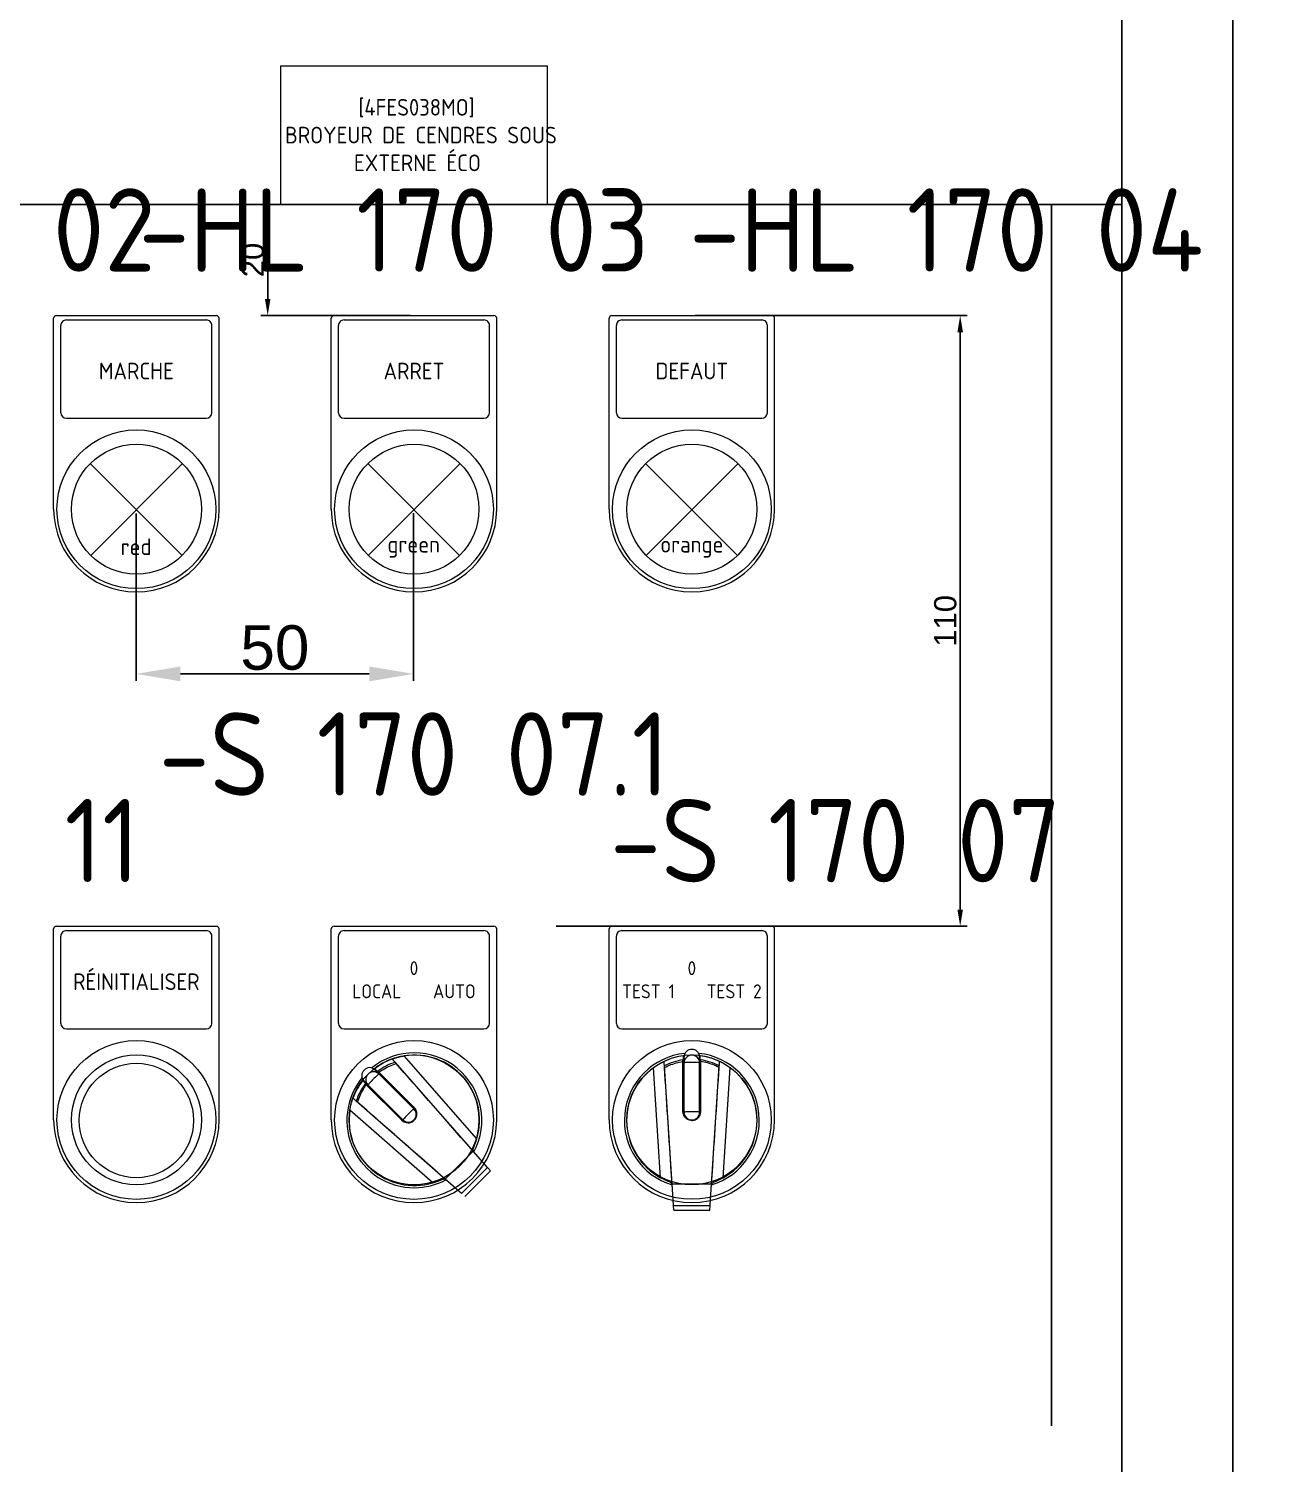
# Model space of a CAD drawing. Header units: millimetres. Extents: x 0 to 69574, y -5 to 41746.
# Drawn here: x 39736.3 to 39962.1, y 27952.7 to 28211.1 of the extents above; entities that cross this region are included whole.
import ezdxf
from ezdxf.enums import TextEntityAlignment as Align

# ---------------------------------------------------------------- set-up
doc = ezdxf.new("R2010")
doc.units = ezdxf.units.MM
doc.set_wipeout_variables(frame=1)
doc.layers.add('! NO PLOT !', color=7, linetype='Continuous', true_color=0xff75dd, plot=False)
doc.layers.add('000-PI-Oprema', color=30, linetype='Continuous', lineweight=5)
doc.layers.add('000-PI-ORMAR', color=2, linetype='Continuous')
doc.layers.add('000-PI_TEXT', color=7, linetype='Continuous')
doc.styles.add('PI0', font='isocpeur.ttf', dxfattribs={"width": 0.9})
doc.styles.get("Standard").update_dxf_attribs({"font": 'arial.ttf'})
doc.dimstyles.new('ISO-25', dxfattribs={"dimtxt": 4, "dimasz": 3, "dimexe": 1.25, "dimexo": 0.625, "dimtad": 1, "dimtxsty": 'Standard', "dimcen": 3, "dimadec": 0, "dimazin": 0, "dimtfac": 1, "dimtmove": 0, "dimatfit": 3, "dimfxl": 1, "dimarcsym": 0})
doc.dimstyles.new('ISO-25-lb', dxfattribs={"dimtxt": 8, "dimasz": 8, "dimexe": 1.25, "dimexo": 0.625, "dimtad": 1, "dimtxsty": 'Standard', "dimcen": 5, "dimadec": 0, "dimazin": 0, "dimtfac": 1, "dimtmove": 0, "dimatfit": 3, "dimfxl": 1, "dimarcsym": 0})

# ---------------------------------------------------------------- blocks, each defined once
blk = doc.blocks.new('*D807')
at = {"layer": '! NO PLOT !', "color": 0, "lineweight": -2, "ltscale": 0.25, "transparency": 16777216}
for p, q in [((39856.36, 28159.4), (39905.32, 28159.4)), ((39904.07, 28156.4), (39904.07, 28052.4)), ((39831.28, 28049.4), (39905.32, 28049.4))]:
    blk.add_line(p, q, dxfattribs=at)
at = {"layer": '! NO PLOT !', "color": 0, "ltscale": 0.25, "transparency": 16777216}
for points in [[(39903.57, 28156.4), (39904.57, 28156.4), (39904.07, 28159.4)], [(39903.57, 28052.4), (39904.57, 28052.4), (39904.07, 28049.4)]]:
    blk.add_solid(points, dxfattribs=at)
at = {"layer": 'Defpoints', "color": 0, "ltscale": 0.25, "transparency": 16777216}
for p in [(39855.73, 28159.4), (39830.66, 28049.4), (39904.07, 28049.4)]:
    blk.add_point(p, dxfattribs=at)
at = {"layer": '! NO PLOT !', "color": 0, "ltscale": 0.25, "transparency": 16777216, "insert": (39901.4, 28104.4), "char_height": 4, "attachment_point": 5, "rotation": 90}
blk.add_mtext('110', dxfattribs=at)
blk = doc.blocks.new('podloska')
at = {"layer": '000-PI-Oprema'}
for p, q in [((43278.7, 39063.45), (43278.7, 39097.85)), ((43279.2, 39098.35), (43308, 39098.35)), ((43280, 39080.85), (43280, 39096.55)), ((43281, 39097.55), (43306.2, 39097.55)), ((43307.2, 39080.85), (43307.2, 39096.55)), ((43308.5, 39063.45), (43308.5, 39097.85)), ((43281, 39079.85), (43306.2, 39079.85))]:
    blk.add_line(p, q, dxfattribs=at)
blk.add_circle((43293.6, 39063.45), 14.3, dxfattribs=at)
at = {"layer": '000-PI-Oprema', "ltscale": 0.25}
blk.add_circle((43293.6, 39063.45), 11.7, dxfattribs=at)
at = {"layer": '000-PI-Oprema'}
for centre, radius, start, end in [((43279.2, 39097.85), 0.5, 90, 179.9998), ((43281, 39096.55), 1, 90, 180.0001), ((43306.2, 39096.55), 1, 359.9999, 90), ((43308, 39097.85), 0.5, 0.0002, 90), ((43281, 39080.85), 1, 180, 270), ((43306.2, 39080.85), 1, 270, 0), ((43293.6, 39063.45), 14.9, 180, 0)]:
    blk.add_arc(centre, radius, start, end, dxfattribs=at)
blk = doc.blocks.new('*D804')
at = {"layer": '! NO PLOT !', "color": 0, "linetype": 'Continuous', "lineweight": -2, "ltscale": 0.25, "transparency": 16777216}
for p, q in [((39755.63, 28123.73), (39755.63, 28093.6)), ((39805.63, 28123.83), (39805.63, 28093.6)), ((39763.63, 28094.85), (39797.63, 28094.85))]:
    blk.add_line(p, q, dxfattribs=at)
at = {"layer": '! NO PLOT !', "color": 0, "ltscale": 0.25, "transparency": 16777216}
for points in [[(39763.63, 28096.18), (39763.63, 28093.51), (39755.63, 28094.85)], [(39797.63, 28096.18), (39797.63, 28093.51), (39805.63, 28094.85)]]:
    blk.add_solid(points, dxfattribs=at)
at = {"layer": 'Defpoints', "color": 0, "ltscale": 0.25, "transparency": 16777216}
for p in [(39755.63, 28124.35), (39805.63, 28124.45), (39805.63, 28094.85)]:
    blk.add_point(p, dxfattribs=at)
at = {"layer": '! NO PLOT !', "color": 0, "ltscale": 0.25, "transparency": 16777216, "insert": (39780.63, 28099.55), "char_height": 8, "attachment_point": 5}
blk.add_mtext('50', dxfattribs=at)
blk = doc.blocks.new('*D805')
at = {"layer": '! NO PLOT !', "color": 0, "lineweight": -2, "ltscale": 0.25, "transparency": 16777216}
for p, q in [((39805.06, 28179.4), (39778.09, 28179.4)), ((39779.34, 28162.4), (39779.34, 28176.4)), ((39805.06, 28159.4), (39778.09, 28159.4))]:
    blk.add_line(p, q, dxfattribs=at)
at = {"layer": '! NO PLOT !', "color": 0, "ltscale": 0.25, "transparency": 16777216}
for points in [[(39778.84, 28176.4), (39779.84, 28176.4), (39779.34, 28179.4)], [(39778.84, 28162.4), (39779.84, 28162.4), (39779.34, 28159.4)]]:
    blk.add_solid(points, dxfattribs=at)
at = {"layer": 'Defpoints', "color": 0, "ltscale": 0.25, "transparency": 16777216}
for p in [(39779.34, 28179.4), (39805.68, 28179.4), (39805.68, 28159.4)]:
    blk.add_point(p, dxfattribs=at)
at = {"layer": '! NO PLOT !', "color": 0, "ltscale": 0.25, "transparency": 16777216, "insert": (39776.67, 28169.4), "char_height": 4, "attachment_point": 5, "rotation": 90}
blk.add_mtext('20', dxfattribs=at)

msp = doc.modelspace()

# ---------------------------------------------------------------- wipeouts: each hides what was drawn before it
msp.add_wipeout([(39609.684, 28761.404), (40000.172, 28761.404), (39999.684, 26778.904), (39609.672, 26776.904)]).dxf.layer = '000-PI-ORMAR'

# ---------------------------------------------------------------- next in the draw order: linework, layer by layer
at = {"layer": '! NO PLOT !'}
for p, q in [((39953.184, 26849.154), (39953.184, 28689.154)), ((39933.184, 28684.154), (39933.184, 26854.154))]:
    msp.add_line(p, q, dxfattribs=at)
at = {"layer": '! NO PLOT !', "ltscale": 0.25}
for p, q in [((39933.184, 28179.404), (39678.184, 28179.404)), ((39920.511, 28179.404), (39920.511, 27959.404))]:
    msp.add_line(p, q, dxfattribs=at)
at = {"layer": '000-PI-Oprema'}
for p, q in [((39747.361, 28132.727), (39763.907, 28116.181)), ((39764.007, 28132.727), (39747.461, 28116.181)), ((39797.361, 28132.727), (39813.907, 28116.181)), ((39814.007, 28132.727), (39797.461, 28116.181)), ((39847.411, 28132.727), (39863.957, 28116.181)), ((39864.057, 28132.727), (39847.511, 28116.181)), ((39840.834, 28014.504), (39840.834, 28048.904)), ((39841.334, 28049.404), (39870.134, 28049.404)), ((39843.134, 28048.604), (39868.334, 28048.604)), ((39870.634, 28014.504), (39870.634, 28048.904)), ((39842.134, 28031.904), (39842.134, 28047.604)), ((39869.334, 28031.904), (39869.334, 28047.604)), ((39843.134, 28030.904), (39868.334, 28030.904)), ((39801.76, 28025.491), (39801.763, 28025.492)), ((39801.764, 28025.487), (39801.76, 28025.491)), ((39801.763, 28025.492), (39801.771, 28025.495)), ((39801.776, 28025.473), (39801.764, 28025.487)), ((39801.771, 28025.495), (39801.785, 28025.5)), ((39801.796, 28025.45), (39801.776, 28025.473)), ((39801.785, 28025.5), (39801.806, 28025.507)), ((39801.825, 28025.416), (39801.796, 28025.45)), ((39801.806, 28025.507), (39801.832, 28025.517)), ((39801.863, 28025.373), (39801.825, 28025.416)), ((39801.832, 28025.517), (39801.864, 28025.528)), ((39801.91, 28025.319), (39801.863, 28025.373)), ((39801.864, 28025.528), (39801.902, 28025.541)), ((39801.902, 28025.541), (39801.945, 28025.556)), ((39801.967, 28025.255), (39801.91, 28025.319)), ((39801.945, 28025.556), (39801.994, 28025.573)), ((39802.033, 28025.18), (39801.967, 28025.255)), ((39801.994, 28025.573), (39802.048, 28025.591)), ((39802.048, 28025.591), (39802.106, 28025.61)), ((39802.106, 28025.61), (39802.169, 28025.63)), ((39802.169, 28025.63), (39802.236, 28025.651)), ((39802.236, 28025.651), (39802.305, 28025.673)), ((39802.305, 28025.673), (39802.378, 28025.695)), ((39802.378, 28025.695), (39802.455, 28025.718)), ((39802.455, 28025.718), (39802.536, 28025.741)), ((39802.536, 28025.741), (39802.621, 28025.765)), ((39802.621, 28025.765), (39802.71, 28025.789)), ((39802.71, 28025.789), (39802.803, 28025.814)), ((39802.803, 28025.814), (39802.898, 28025.838)), ((39802.898, 28025.838), (39802.996, 28025.862)), ((39802.996, 28025.862), (39803.097, 28025.886)), ((39803.097, 28025.886), (39803.199, 28025.909)), ((39803.199, 28025.909), (39803.303, 28025.932)), ((39803.303, 28025.932), (39803.408, 28025.953)), ((39803.408, 28025.953), (39803.513, 28025.974)), ((39803.513, 28025.974), (39803.619, 28025.994)), ((39803.619, 28025.994), (39803.724, 28026.013)), ((39803.724, 28026.013), (39803.829, 28026.031)), ((39803.829, 28026.031), (39803.932, 28026.048)), ((39817.024, 28011.129), (39803.932, 28026.048)), ((39854.134, 28016.024), (39854.134, 28025.316)), ((39854.234, 28015.467), (39854.234, 28026.058)), ((39854.334, 28015.249), (39854.334, 28025.867)), ((39857.134, 28015.249), (39857.134, 28025.867)), ((39857.234, 28015.467), (39857.234, 28026.058)), ((39857.334, 28016.024), (39857.334, 28025.316)), ((39798.574, 28023.736), (39798.57, 28023.74)), ((39798.586, 28023.724), (39798.574, 28023.736)), ((39798.607, 28023.704), (39798.586, 28023.724)), ((39798.636, 28023.674), (39798.607, 28023.704)), ((39805.682, 28016.487), (39798.634, 28023.535)), ((39798.674, 28023.636), (39798.636, 28023.674)), ((39798.919, 28023.391), (39798.674, 28023.636)), ((39799.004, 28023.306), (39798.919, 28023.391)), ((39799.098, 28023.212), (39799.004, 28023.306)), ((39806.059, 28016.252), (39799.098, 28023.212)), ((39799.218, 28023.234), (39799.165, 28023.287)), ((39799.245, 28023.206), (39799.218, 28023.234)), ((39799.274, 28023.178), (39799.245, 28023.206)), ((39799.362, 28023.09), (39799.274, 28023.178)), ((39799.362, 28023.09), (39799.621, 28023.274)), ((39805.736, 28016.716), (39799.362, 28023.09)), ((39799.621, 28023.274), (39799.886, 28023.451)), ((39799.886, 28023.451), (39800.157, 28023.619)), ((39800.157, 28023.619), (39800.432, 28023.78)), ((39800.432, 28023.78), (39800.713, 28023.932)), ((39800.713, 28023.932), (39800.998, 28024.076)), ((39800.998, 28024.076), (39801.287, 28024.211)), ((39801.287, 28024.211), (39801.581, 28024.337)), ((39801.581, 28024.337), (39801.879, 28024.455)), ((39801.879, 28024.455), (39802.18, 28024.563)), ((39802.108, 28025.094), (39802.033, 28025.18)), ((39802.193, 28024.997), (39802.108, 28025.094)), ((39802.18, 28024.563), (39802.485, 28024.663)), ((39802.287, 28024.89), (39802.193, 28024.997)), ((39802.301, 28024.872), (39802.273, 28024.904)), ((39816.026, 28009.234), (39802.287, 28024.89)), ((39802.33, 28024.839), (39802.301, 28024.872)), ((39802.36, 28024.806), (39802.33, 28024.839)), ((39802.39, 28024.771), (39802.36, 28024.806)), ((39802.421, 28024.736), (39802.39, 28024.771)), ((39802.453, 28024.7), (39802.421, 28024.736)), ((39802.485, 28024.663), (39802.453, 28024.7)), ((39803.215, 28023.831), (39802.485, 28024.663)), ((39803.945, 28022.999), (39803.215, 28023.831)), ((39804.675, 28022.167), (39803.945, 28022.999)), ((39848.81, 28023.897), (39848.895, 28023.959)), ((39850.102, 28004.091), (39848.81, 28023.897)), ((39848.895, 28023.959), (39848.982, 28024.02)), ((39848.982, 28024.02), (39849.069, 28024.081)), ((39849.069, 28024.081), (39849.158, 28024.142)), ((39849.158, 28024.142), (39849.248, 28024.201)), ((39849.248, 28024.201), (39849.337, 28024.26)), ((39849.337, 28024.26), (39849.427, 28024.318)), ((39849.427, 28024.318), (39849.516, 28024.374)), ((39849.516, 28024.374), (39849.603, 28024.428)), ((39849.603, 28024.428), (39849.69, 28024.48)), ((39849.69, 28024.48), (39849.774, 28024.53)), ((39849.774, 28024.53), (39849.857, 28024.578)), ((39849.857, 28024.578), (39849.937, 28024.624)), ((39849.937, 28024.624), (39850.014, 28024.668)), ((39850.014, 28024.668), (39850.088, 28024.709)), ((39850.088, 28024.709), (39850.159, 28024.747)), ((39850.159, 28024.747), (39850.226, 28024.783)), ((39850.226, 28024.783), (39850.29, 28024.817)), ((39850.29, 28024.817), (39850.352, 28024.849)), ((39850.352, 28024.849), (39850.411, 28024.879)), ((39850.411, 28024.879), (39850.466, 28024.907)), ((39850.466, 28024.907), (39850.517, 28024.932)), ((39850.517, 28024.932), (39850.563, 28024.955)), ((39850.563, 28024.955), (39850.604, 28024.975)), ((39850.604, 28024.975), (39850.64, 28024.992)), ((39850.64, 28024.992), (39850.671, 28025.007)), ((39850.671, 28025.007), (39850.696, 28025.019)), ((39850.696, 28025.019), (39850.716, 28025.028)), ((39850.716, 28025.028), (39850.729, 28025.035)), ((39850.729, 28025.035), (39850.737, 28025.038)), ((39850.737, 28025.038), (39850.74, 28025.04)), ((39850.74, 28025.034), (39850.74, 28025.04)), ((39850.742, 28025.016), (39850.74, 28025.034)), ((39850.744, 28024.985), (39850.742, 28025.016)), ((39850.746, 28024.941), (39850.744, 28024.985)), ((39850.75, 28024.883), (39850.746, 28024.941)), ((39850.755, 28024.812), (39850.75, 28024.883)), ((39850.76, 28024.726), (39850.755, 28024.812)), ((39850.767, 28024.627), (39850.76, 28024.726)), ((39850.774, 28024.513), (39850.767, 28024.627)), ((39850.783, 28024.385), (39850.774, 28024.513)), ((39850.792, 28024.242), (39850.783, 28024.385)), ((39850.795, 28024.219), (39850.792, 28024.262)), ((39852.066, 28004.707), (39850.792, 28024.242)), ((39850.798, 28024.176), (39850.795, 28024.219)), ((39850.801, 28024.131), (39850.798, 28024.176)), ((39850.804, 28024.085), (39850.801, 28024.131)), ((39850.807, 28024.039), (39850.804, 28024.085)), ((39850.81, 28023.99), (39850.807, 28024.039)), ((39850.813, 28023.941), (39850.81, 28023.99)), ((39850.813, 28023.941), (39851.099, 28024.086)), ((39850.885, 28022.837), (39850.813, 28023.941)), ((39850.957, 28021.732), (39850.885, 28022.837)), ((39851.099, 28024.086), (39851.388, 28024.223)), ((39851.388, 28024.223), (39851.682, 28024.35)), ((39851.682, 28024.35), (39851.979, 28024.469)), ((39851.979, 28024.469), (39852.28, 28024.578)), ((39852.28, 28024.578), (39852.583, 28024.678)), ((39852.583, 28024.678), (39852.889, 28024.768)), ((39852.889, 28024.768), (39853.197, 28024.85)), ((39853.197, 28024.85), (39853.508, 28024.922)), ((39853.508, 28024.922), (39853.82, 28024.984)), ((39853.82, 28024.984), (39854.134, 28025.038)), ((39857.648, 28024.984), (39857.334, 28025.038)), ((39857.96, 28024.922), (39857.648, 28024.984)), ((39858.27, 28024.85), (39857.96, 28024.922)), ((39858.579, 28024.768), (39858.27, 28024.85)), ((39858.885, 28024.678), (39858.579, 28024.768)), ((39859.188, 28024.578), (39858.885, 28024.678)), ((39859.488, 28024.469), (39859.188, 28024.578)), ((39859.401, 28004.707), (39860.675, 28024.242)), ((39859.785, 28024.35), (39859.488, 28024.469)), ((39860.079, 28024.223), (39859.785, 28024.35)), ((39860.369, 28024.086), (39860.079, 28024.223)), ((39860.654, 28023.941), (39860.369, 28024.086)), ((39860.51, 28021.732), (39860.582, 28022.837)), ((39860.582, 28022.837), (39860.654, 28023.941)), ((39860.654, 28023.941), (39860.658, 28023.99)), ((39860.658, 28023.99), (39860.661, 28024.039)), ((39860.661, 28024.039), (39860.664, 28024.085)), ((39860.664, 28024.085), (39860.667, 28024.131)), ((39860.667, 28024.131), (39860.67, 28024.176)), ((39860.67, 28024.176), (39860.673, 28024.219)), ((39860.673, 28024.219), (39860.675, 28024.262)), ((39860.675, 28024.242), (39860.685, 28024.385)), ((39860.685, 28024.385), (39860.693, 28024.513)), ((39860.693, 28024.513), (39860.7, 28024.627)), ((39860.7, 28024.627), (39860.707, 28024.726)), ((39860.707, 28024.726), (39860.712, 28024.812)), ((39860.712, 28024.812), (39860.717, 28024.883)), ((39860.717, 28024.883), (39860.721, 28024.941)), ((39860.721, 28024.941), (39860.724, 28024.985)), ((39860.724, 28024.985), (39860.726, 28025.016)), ((39860.726, 28025.016), (39860.727, 28025.034)), ((39860.73, 28025.038), (39860.727, 28025.04)), ((39860.727, 28025.034), (39860.727, 28025.04)), ((39860.738, 28025.035), (39860.73, 28025.038)), ((39860.752, 28025.028), (39860.738, 28025.035)), ((39860.771, 28025.019), (39860.752, 28025.028)), ((39860.796, 28025.007), (39860.771, 28025.019)), ((39860.827, 28024.992), (39860.796, 28025.007)), ((39860.863, 28024.975), (39860.827, 28024.992)), ((39860.904, 28024.955), (39860.863, 28024.975)), ((39860.951, 28024.932), (39860.904, 28024.955)), ((39861.001, 28024.907), (39860.951, 28024.932)), ((39861.057, 28024.879), (39861.001, 28024.907)), ((39861.115, 28024.849), (39861.057, 28024.879)), ((39861.177, 28024.817), (39861.115, 28024.849)), ((39861.242, 28024.783), (39861.177, 28024.817)), ((39861.309, 28024.747), (39861.242, 28024.783)), ((39861.379, 28024.709), (39861.309, 28024.747)), ((39861.365, 28004.091), (39862.657, 28023.897)), ((39861.453, 28024.668), (39861.379, 28024.709)), ((39861.53, 28024.624), (39861.453, 28024.668)), ((39861.61, 28024.578), (39861.53, 28024.624)), ((39861.693, 28024.53), (39861.61, 28024.578)), ((39861.778, 28024.48), (39861.693, 28024.53)), ((39861.864, 28024.428), (39861.778, 28024.48)), ((39861.952, 28024.374), (39861.864, 28024.428)), ((39862.041, 28024.318), (39861.952, 28024.374)), ((39862.13, 28024.26), (39862.041, 28024.318)), ((39862.22, 28024.201), (39862.13, 28024.26)), ((39862.309, 28024.142), (39862.22, 28024.201)), ((39862.398, 28024.081), (39862.309, 28024.142)), ((39862.486, 28024.02), (39862.398, 28024.081)), ((39862.572, 28023.959), (39862.486, 28024.02)), ((39862.657, 28023.897), (39862.572, 28023.959)), ((39796.453, 28021.615), (39796.449, 28021.619)), ((39796.465, 28021.603), (39796.453, 28021.615)), ((39796.485, 28021.582), (39796.465, 28021.603)), ((39796.515, 28021.553), (39796.485, 28021.582)), ((39796.553, 28021.515), (39796.515, 28021.553)), ((39796.6, 28021.468), (39796.553, 28021.515)), ((39796.569, 28020.032), (39796.738, 28020.303)), ((39796.656, 28021.411), (39796.6, 28021.468)), ((39804.162, 28014.047), (39796.654, 28021.555)), ((39796.722, 28021.345), (39796.656, 28021.411)), ((39796.798, 28021.27), (39796.722, 28021.345)), ((39796.738, 28020.303), (39796.915, 28020.568)), ((39796.883, 28021.185), (39796.798, 28021.27)), ((39796.977, 28021.091), (39796.883, 28021.185)), ((39796.983, 28020.944), (39796.902, 28021.024)), ((39796.915, 28020.568), (39797.099, 28020.827)), ((39803.937, 28014.13), (39796.977, 28021.091)), ((39797.011, 28020.915), (39796.983, 28020.944)), ((39797.099, 28020.827), (39797.011, 28020.915)), ((39803.473, 28014.453), (39797.099, 28020.827)), ((39805.405, 28021.336), (39804.675, 28022.167)), ((39806.134, 28020.504), (39805.405, 28021.336)), ((39806.864, 28019.673), (39806.134, 28020.504)), ((39851.029, 28020.628), (39850.957, 28021.732)), ((39851.101, 28019.524), (39851.029, 28020.628)), ((39860.366, 28019.524), (39860.438, 28020.628)), ((39860.438, 28020.628), (39860.51, 28021.732)), ((39794.375, 28017.386), (39794.4, 28017.478)), ((39794.4, 28017.478), (39794.424, 28017.567)), ((39794.424, 28017.567), (39794.448, 28017.653)), ((39794.448, 28017.653), (39794.471, 28017.734)), ((39794.471, 28017.734), (39794.494, 28017.811)), ((39794.494, 28017.811), (39794.516, 28017.883)), ((39794.516, 28017.883), (39794.537, 28017.953)), ((39794.537, 28017.953), (39794.559, 28018.02)), ((39794.559, 28018.02), (39794.579, 28018.082)), ((39794.579, 28018.082), (39794.598, 28018.141)), ((39794.598, 28018.141), (39794.616, 28018.195)), ((39794.616, 28018.195), (39794.633, 28018.244)), ((39794.633, 28018.244), (39794.648, 28018.287)), ((39794.648, 28018.287), (39794.661, 28018.325)), ((39794.661, 28018.325), (39794.672, 28018.357)), ((39794.672, 28018.357), (39794.681, 28018.383)), ((39794.681, 28018.383), (39794.689, 28018.403)), ((39794.689, 28018.403), (39794.694, 28018.418)), ((39794.694, 28018.418), (39794.697, 28018.426)), ((39794.697, 28018.426), (39794.698, 28018.429)), ((39794.702, 28018.425), (39794.698, 28018.429)), ((39794.716, 28018.413), (39794.702, 28018.425)), ((39794.739, 28018.393), (39794.716, 28018.413)), ((39794.772, 28018.364), (39794.739, 28018.393)), ((39794.816, 28018.326), (39794.772, 28018.364)), ((39794.869, 28018.278), (39794.816, 28018.326)), ((39794.934, 28018.222), (39794.869, 28018.278)), ((39795.009, 28018.156), (39794.934, 28018.222)), ((39795.095, 28018.081), (39795.009, 28018.156)), ((39795.191, 28017.996), (39795.095, 28018.081)), ((39795.299, 28017.902), (39795.191, 28017.996)), ((39795.317, 28017.888), (39795.285, 28017.916)), ((39810.955, 28004.163), (39795.299, 28017.902)), ((39795.349, 28017.859), (39795.317, 28017.888)), ((39795.383, 28017.829), (39795.349, 28017.859)), ((39795.418, 28017.799), (39795.383, 28017.829)), ((39795.453, 28017.768), (39795.418, 28017.799)), ((39795.489, 28017.736), (39795.453, 28017.768)), ((39795.526, 28017.704), (39795.489, 28017.736)), ((39795.526, 28017.704), (39795.626, 28018.009)), ((39796.358, 28016.974), (39795.526, 28017.704)), ((39795.626, 28018.009), (39795.734, 28018.31)), ((39795.734, 28018.31), (39795.852, 28018.607)), ((39795.852, 28018.607), (39795.978, 28018.901)), ((39795.978, 28018.901), (39796.113, 28019.191)), ((39796.113, 28019.191), (39796.257, 28019.476)), ((39796.257, 28019.476), (39796.409, 28019.756)), ((39796.409, 28019.756), (39796.569, 28020.032)), ((39807.593, 28018.842), (39806.864, 28019.673)), ((39808.323, 28018.01), (39807.593, 28018.842)), ((39809.781, 28016.348), (39808.323, 28018.01)), ((39851.173, 28018.42), (39851.101, 28019.524)), ((39851.245, 28017.317), (39851.173, 28018.42)), ((39860.222, 28017.317), (39860.294, 28018.42)), ((39860.294, 28018.42), (39860.366, 28019.524)), ((39794.141, 28016.257), (39794.158, 28016.36)), ((39809.059, 28003.165), (39794.141, 28016.257)), ((39794.158, 28016.36), (39794.176, 28016.464)), ((39794.176, 28016.464), (39794.194, 28016.57)), ((39794.194, 28016.57), (39794.214, 28016.675)), ((39794.214, 28016.675), (39794.235, 28016.781)), ((39794.235, 28016.781), (39794.257, 28016.886)), ((39794.257, 28016.886), (39794.28, 28016.99)), ((39794.28, 28016.99), (39794.303, 28017.092)), ((39794.303, 28017.092), (39794.327, 28017.192)), ((39794.327, 28017.192), (39794.351, 28017.291)), ((39794.351, 28017.291), (39794.375, 28017.386)), ((39797.19, 28016.244), (39796.358, 28016.974)), ((39798.022, 28015.514), (39797.19, 28016.244)), ((39798.853, 28014.784), (39798.022, 28015.514)), ((39806.142, 28016.027), (39805.682, 28016.487)), ((39805.785, 28016.664), (39805.736, 28016.716)), ((39805.832, 28016.61), (39805.785, 28016.664)), ((39805.877, 28016.554), (39805.832, 28016.61)), ((39805.919, 28016.496), (39805.877, 28016.554)), ((39805.959, 28016.436), (39805.919, 28016.496)), ((39805.996, 28016.374), (39805.959, 28016.436)), ((39806.03, 28016.311), (39805.996, 28016.374)), ((39806.061, 28016.246), (39806.03, 28016.311)), ((39806.03, 28014.858), (39806.061, 28014.923)), ((39806.089, 28016.18), (39806.061, 28016.246)), ((39806.061, 28014.923), (39806.089, 28014.989)), ((39806.114, 28016.113), (39806.089, 28016.18)), ((39806.089, 28014.989), (39806.114, 28015.056)), ((39806.137, 28016.045), (39806.114, 28016.113)), ((39806.114, 28015.056), (39806.137, 28015.125)), ((39806.156, 28015.976), (39806.137, 28016.045)), ((39806.137, 28015.125), (39806.156, 28015.194)), ((39806.172, 28015.906), (39806.156, 28015.976)), ((39806.156, 28015.194), (39806.172, 28015.264)), ((39806.184, 28015.835), (39806.172, 28015.906)), ((39806.172, 28015.264), (39806.185, 28015.334)), ((39806.194, 28015.764), (39806.184, 28015.835)), ((39806.185, 28015.334), (39806.194, 28015.406)), ((39806.201, 28015.692), (39806.194, 28015.764)), ((39806.194, 28015.406), (39806.201, 28015.477)), ((39806.204, 28015.621), (39806.201, 28015.692)), ((39806.201, 28015.477), (39806.204, 28015.549)), ((39806.204, 28015.549), (39806.204, 28015.621)), ((39810.51, 28015.518), (39809.781, 28016.348)), ((39811.239, 28014.687), (39810.51, 28015.518)), ((39851.317, 28016.213), (39851.245, 28017.317)), ((39851.389, 28015.109), (39851.317, 28016.213)), ((39851.461, 28014.006), (39851.389, 28015.109)), ((39854.135, 28015.952), (39854.134, 28016.024)), ((39854.14, 28015.88), (39854.135, 28015.952)), ((39854.148, 28015.809), (39854.14, 28015.88)), ((39854.159, 28015.738), (39854.148, 28015.809)), ((39854.174, 28015.668), (39854.159, 28015.738)), ((39854.191, 28015.598), (39854.174, 28015.668)), ((39854.212, 28015.529), (39854.191, 28015.598)), ((39854.236, 28015.461), (39854.212, 28015.529)), ((39854.262, 28015.395), (39854.236, 28015.461)), ((39854.292, 28015.329), (39854.262, 28015.395)), ((39854.325, 28015.266), (39854.292, 28015.329)), ((39854.36, 28015.203), (39854.325, 28015.266)), ((39854.398, 28015.142), (39854.36, 28015.203)), ((39854.439, 28015.083), (39854.398, 28015.142)), ((39854.483, 28015.026), (39854.439, 28015.083)), ((39854.529, 28014.971), (39854.483, 28015.026)), ((39854.577, 28014.918), (39854.529, 28014.971)), ((39854.628, 28014.867), (39854.577, 28014.918)), ((39856.839, 28014.867), (39856.89, 28014.918)), ((39856.89, 28014.918), (39856.939, 28014.971)), ((39856.939, 28014.971), (39856.985, 28015.026)), ((39856.985, 28015.026), (39857.028, 28015.083)), ((39857.028, 28015.083), (39857.069, 28015.142)), ((39857.069, 28015.142), (39857.107, 28015.203)), ((39857.107, 28015.203), (39857.143, 28015.266)), ((39857.143, 28015.266), (39857.175, 28015.329)), ((39857.175, 28015.329), (39857.205, 28015.395)), ((39857.205, 28015.395), (39857.232, 28015.461)), ((39857.232, 28015.461), (39857.255, 28015.529)), ((39857.255, 28015.529), (39857.276, 28015.598)), ((39857.276, 28015.598), (39857.294, 28015.668)), ((39857.294, 28015.668), (39857.308, 28015.738)), ((39857.308, 28015.738), (39857.319, 28015.809)), ((39857.319, 28015.809), (39857.327, 28015.88)), ((39857.327, 28015.88), (39857.332, 28015.952)), ((39857.332, 28015.952), (39857.334, 28016.024)), ((39860.006, 28014.006), (39860.078, 28015.109)), ((39860.078, 28015.109), (39860.15, 28016.213)), ((39860.15, 28016.213), (39860.222, 28017.317)), ((39799.685, 28014.054), (39798.853, 28014.784)), ((39800.516, 28013.325), (39799.685, 28014.054)), ((39801.347, 28012.595), (39800.516, 28013.325)), ((39802.178, 28011.866), (39801.347, 28012.595)), ((39803.525, 28014.404), (39803.473, 28014.453)), ((39803.579, 28014.356), (39803.525, 28014.404)), ((39803.635, 28014.312), (39803.579, 28014.356)), ((39803.693, 28014.269), (39803.635, 28014.312)), ((39803.753, 28014.23), (39803.693, 28014.269)), ((39803.815, 28014.193), (39803.753, 28014.23)), ((39803.878, 28014.159), (39803.815, 28014.193)), ((39803.942, 28014.128), (39803.878, 28014.159)), ((39804.009, 28014.1), (39803.942, 28014.128)), ((39804.076, 28014.074), (39804.009, 28014.1)), ((39804.144, 28014.052), (39804.076, 28014.074)), ((39804.213, 28014.033), (39804.144, 28014.052)), ((39804.283, 28014.017), (39804.213, 28014.033)), ((39804.354, 28014.004), (39804.283, 28014.017)), ((39804.425, 28013.995), (39804.354, 28014.004)), ((39804.497, 28013.988), (39804.425, 28013.995)), ((39804.568, 28013.985), (39804.497, 28013.988)), ((39804.64, 28013.985), (39804.568, 28013.985)), ((39804.64, 28013.985), (39804.712, 28013.988)), ((39804.712, 28013.988), (39804.783, 28013.995)), ((39804.783, 28013.995), (39804.854, 28014.004)), ((39804.854, 28014.004), (39804.925, 28014.017)), ((39804.925, 28014.017), (39804.995, 28014.033)), ((39804.995, 28014.033), (39805.064, 28014.052)), ((39805.064, 28014.052), (39805.133, 28014.074)), ((39805.133, 28014.074), (39805.2, 28014.1)), ((39805.2, 28014.1), (39805.266, 28014.128)), ((39805.266, 28014.128), (39805.331, 28014.159)), ((39805.331, 28014.159), (39805.394, 28014.193)), ((39805.394, 28014.193), (39805.455, 28014.23)), ((39805.455, 28014.23), (39805.515, 28014.269)), ((39805.515, 28014.269), (39805.573, 28014.312)), ((39805.573, 28014.312), (39805.63, 28014.356)), ((39805.63, 28014.356), (39805.684, 28014.404)), ((39805.684, 28014.404), (39805.736, 28014.453)), ((39805.736, 28014.453), (39805.785, 28014.505)), ((39805.785, 28014.505), (39805.832, 28014.559)), ((39805.832, 28014.559), (39805.877, 28014.615)), ((39805.877, 28014.615), (39805.919, 28014.673)), ((39805.919, 28014.673), (39805.959, 28014.733)), ((39805.959, 28014.733), (39805.996, 28014.795)), ((39805.996, 28014.795), (39806.03, 28014.858)), ((39811.968, 28013.856), (39811.239, 28014.687)), ((39812.697, 28013.026), (39811.968, 28013.856)), ((39814.154, 28011.365), (39812.697, 28013.026)), ((39851.533, 28012.903), (39851.461, 28014.006)), ((39851.605, 28011.8), (39851.533, 28012.903)), ((39854.681, 28014.819), (39854.628, 28014.867)), ((39854.736, 28014.773), (39854.681, 28014.819)), ((39854.793, 28014.729), (39854.736, 28014.773)), ((39854.852, 28014.688), (39854.793, 28014.729)), ((39854.913, 28014.65), (39854.852, 28014.688)), ((39854.975, 28014.615), (39854.913, 28014.65)), ((39855.039, 28014.582), (39854.975, 28014.615)), ((39855.105, 28014.552), (39855.039, 28014.582)), ((39855.171, 28014.526), (39855.105, 28014.552)), ((39855.239, 28014.502), (39855.171, 28014.526)), ((39855.308, 28014.481), (39855.239, 28014.502)), ((39855.378, 28014.464), (39855.308, 28014.481)), ((39855.448, 28014.449), (39855.378, 28014.464)), ((39855.519, 28014.438), (39855.448, 28014.449)), ((39855.59, 28014.43), (39855.519, 28014.438)), ((39855.662, 28014.425), (39855.59, 28014.43)), ((39855.734, 28014.424), (39855.662, 28014.425)), ((39855.734, 28014.424), (39855.805, 28014.425)), ((39855.805, 28014.425), (39855.877, 28014.43)), ((39855.877, 28014.43), (39855.948, 28014.438)), ((39855.948, 28014.438), (39856.019, 28014.449)), ((39856.019, 28014.449), (39856.09, 28014.464)), ((39856.09, 28014.464), (39856.159, 28014.481)), ((39856.159, 28014.481), (39856.228, 28014.502)), ((39856.228, 28014.502), (39856.296, 28014.526)), ((39856.296, 28014.526), (39856.363, 28014.552)), ((39856.363, 28014.552), (39856.428, 28014.582)), ((39856.428, 28014.582), (39856.492, 28014.615)), ((39856.492, 28014.615), (39856.554, 28014.65)), ((39856.554, 28014.65), (39856.615, 28014.688)), ((39856.615, 28014.688), (39856.674, 28014.729)), ((39856.674, 28014.729), (39856.731, 28014.773)), ((39856.731, 28014.773), (39856.786, 28014.819)), ((39856.786, 28014.819), (39856.839, 28014.867)), ((39859.863, 28011.8), (39859.934, 28012.903)), ((39859.934, 28012.903), (39860.006, 28014.006)), ((39803.84, 28010.408), (39802.178, 28011.866)), ((39804.671, 28009.678), (39803.84, 28010.408)), ((39814.883, 28010.535), (39814.154, 28011.365)), ((39816.339, 28008.875), (39814.883, 28010.535)), ((39815.199, 28010.175), (39815.2, 28010.176)), ((39816.507, 28009.713), (39816.581, 28009.883)), ((39816.581, 28009.883), (39816.657, 28010.07)), ((39816.657, 28010.07), (39816.735, 28010.27)), ((39816.735, 28010.27), (39816.813, 28010.48)), ((39816.813, 28010.48), (39816.888, 28010.696)), ((39816.888, 28010.696), (39816.959, 28010.914)), ((39816.959, 28010.914), (39817.024, 28011.129)), ((39851.677, 28010.697), (39851.605, 28011.8)), ((39851.749, 28009.594), (39851.677, 28010.697)), ((39859.719, 28009.594), (39859.791, 28010.697)), ((39859.791, 28010.697), (39859.863, 28011.8)), ((39805.502, 28008.949), (39804.671, 28009.678)), ((39806.333, 28008.221), (39805.502, 28008.949)), ((39807.163, 28007.492), (39806.333, 28008.221)), ((39809.654, 28005.306), (39807.163, 28007.492)), ((39811.314, 28003.849), (39816.339, 28008.875)), ((39811.318, 28003.844), (39816.345, 28008.871)), ((39816.025, 28009.233), (39816.026, 28009.234)), ((39816.345, 28008.871), (39816.026, 28009.234)), ((39818.918, 28005.939), (39816.345, 28008.871)), ((39816.359, 28009.166), (39816.362, 28009.229)), ((39816.361, 28009.103), (39816.359, 28009.166)), ((39816.369, 28009.042), (39816.361, 28009.103)), ((39816.362, 28009.229), (39816.37, 28009.294)), ((39816.382, 28008.981), (39816.369, 28009.042)), ((39816.37, 28009.294), (39816.383, 28009.359)), ((39816.4, 28008.922), (39816.382, 28008.981)), ((39816.383, 28009.359), (39816.4, 28009.426)), ((39816.4, 28009.426), (39816.421, 28009.495)), ((39816.423, 28008.863), (39816.4, 28008.922)), ((39816.421, 28009.495), (39816.447, 28009.565)), ((39816.452, 28008.803), (39816.423, 28008.863)), ((39816.447, 28009.565), (39816.475, 28009.638)), ((39816.486, 28008.744), (39816.452, 28008.803)), ((39816.475, 28009.638), (39816.507, 28009.713)), ((39816.524, 28008.684), (39816.486, 28008.744)), ((39816.568, 28008.624), (39816.524, 28008.684)), ((39816.616, 28008.564), (39816.568, 28008.624)), ((39816.668, 28008.503), (39816.616, 28008.564)), ((39851.821, 28008.492), (39851.749, 28009.594)), ((39851.892, 28007.389), (39851.821, 28008.492)), ((39851.964, 28006.287), (39851.892, 28007.389)), ((39859.503, 28006.287), (39859.575, 28007.389)), ((39859.575, 28007.389), (39859.647, 28008.492)), ((39859.647, 28008.492), (39859.719, 28009.594)), ((39811.314, 28003.849), (39809.654, 28005.306)), ((39810.013, 28004.989), (39810.014, 28004.99)), ((39814.25, 28001.271), (39818.918, 28005.939)), ((39814.873, 28000.724), (39819.465, 28005.316)), ((39819.465, 28005.316), (39818.918, 28005.939)), ((39852.036, 28005.185), (39851.964, 28006.287)), ((39852.108, 28004.083), (39852.036, 28005.185)), ((39852.148, 28003.457), (39852.066, 28004.707)), ((39852.066, 28004.707), (39852.067, 28004.707)), ((39859.32, 28003.457), (39859.401, 28004.707)), ((39859.359, 28004.083), (39859.431, 28005.185)), ((39859.4, 28004.707), (39859.401, 28004.707)), ((39859.431, 28005.185), (39859.503, 28006.287)), ((39809.059, 28003.165), (39809.196, 28003.206)), ((39809.196, 28003.206), (39809.334, 28003.249)), ((39809.334, 28003.249), (39809.473, 28003.295)), ((39809.473, 28003.295), (39809.611, 28003.342)), ((39809.611, 28003.342), (39809.747, 28003.39)), ((39809.747, 28003.39), (39809.881, 28003.439)), ((39809.881, 28003.439), (39810.011, 28003.489)), ((39810.011, 28003.489), (39810.136, 28003.539)), ((39810.136, 28003.539), (39810.256, 28003.588)), ((39810.256, 28003.588), (39810.37, 28003.636)), ((39810.37, 28003.636), (39810.476, 28003.682)), ((39810.476, 28003.682), (39810.55, 28003.713)), ((39810.55, 28003.713), (39810.623, 28003.742)), ((39810.623, 28003.742), (39810.694, 28003.767)), ((39810.694, 28003.767), (39810.763, 28003.789)), ((39810.763, 28003.789), (39810.831, 28003.806)), ((39810.831, 28003.806), (39810.896, 28003.819)), ((39810.896, 28003.819), (39810.96, 28003.827)), ((39810.955, 28004.163), (39810.956, 28004.164)), ((39811.318, 28003.844), (39810.955, 28004.163)), ((39810.96, 28003.827), (39811.023, 28003.83)), ((39811.085, 28003.827), (39811.023, 28003.83)), ((39811.147, 28003.82), (39811.085, 28003.827)), ((39811.208, 28003.807), (39811.147, 28003.82)), ((39811.268, 28003.789), (39811.208, 28003.807)), ((39811.327, 28003.765), (39811.268, 28003.789)), ((39814.25, 28001.271), (39811.318, 28003.844)), ((39811.386, 28003.737), (39811.327, 28003.765)), ((39811.445, 28003.703), (39811.386, 28003.737)), ((39811.504, 28003.664), (39811.445, 28003.703)), ((39811.564, 28003.621), (39811.504, 28003.664)), ((39811.625, 28003.573), (39811.564, 28003.621)), ((39811.686, 28003.521), (39811.625, 28003.573)), ((39850.227, 28004.024), (39850.102, 28004.091)), ((39850.356, 28003.957), (39850.227, 28004.024)), ((39850.486, 28003.891), (39850.356, 28003.957)), ((39850.617, 28003.826), (39850.486, 28003.891)), ((39850.747, 28003.764), (39850.617, 28003.826)), ((39850.877, 28003.704), (39850.747, 28003.764)), ((39851.004, 28003.648), (39850.877, 28003.704)), ((39851.128, 28003.594), (39851.004, 28003.648)), ((39851.247, 28003.544), (39851.128, 28003.594)), ((39851.361, 28003.498), (39851.247, 28003.544)), ((39851.469, 28003.455), (39851.361, 28003.498)), ((39851.544, 28003.425), (39851.469, 28003.455)), ((39851.616, 28003.394), (39851.544, 28003.425)), ((39851.684, 28003.362), (39851.616, 28003.394)), ((39851.748, 28003.328), (39851.684, 28003.362)), ((39851.808, 28003.292), (39851.748, 28003.328)), ((39851.863, 28003.255), (39851.808, 28003.292)), ((39851.914, 28003.215), (39851.863, 28003.255)), ((39851.961, 28003.173), (39851.914, 28003.215)), ((39852.003, 28003.127), (39851.961, 28003.173)), ((39852.041, 28003.078), (39852.003, 28003.127)), ((39852.075, 28003.026), (39852.041, 28003.078)), ((39852.105, 28002.971), (39852.075, 28003.026)), ((39852.13, 28002.912), (39852.105, 28002.971)), ((39852.18, 28002.981), (39852.108, 28004.083)), ((39852.151, 28002.85), (39852.13, 28002.912)), ((39852.179, 28002.974), (39852.148, 28003.457)), ((39852.148, 28003.457), (39852.149, 28003.457)), ((39852.169, 28002.785), (39852.151, 28002.85)), ((39852.184, 28002.716), (39852.169, 28002.785)), ((39852.433, 27999.081), (39852.179, 28002.974)), ((39852.179, 28002.974), (39859.288, 28002.974)), ((39852.18, 28002.981), (39859.287, 28002.981)), ((39852.196, 28002.643), (39852.184, 28002.716)), ((39852.205, 28002.566), (39852.196, 28002.643)), ((39852.211, 28002.486), (39852.205, 28002.566)), ((39859.034, 27999.081), (39859.288, 28002.974)), ((39859.256, 28002.486), (39859.263, 28002.566)), ((39859.263, 28002.566), (39859.272, 28002.642)), ((39859.272, 28002.642), (39859.283, 28002.715)), ((39859.283, 28002.715), (39859.298, 28002.785)), ((39859.287, 28002.981), (39859.359, 28004.083)), ((39859.288, 28002.974), (39859.32, 28003.457)), ((39859.298, 28002.785), (39859.316, 28002.851)), ((39859.316, 28002.851), (39859.338, 28002.913)), ((39859.318, 28003.457), (39859.32, 28003.457)), ((39859.338, 28002.913), (39859.363, 28002.971)), ((39859.363, 28002.971), (39859.392, 28003.026)), ((39859.392, 28003.026), (39859.426, 28003.078)), ((39859.426, 28003.078), (39859.464, 28003.127)), ((39859.464, 28003.127), (39859.507, 28003.173)), ((39859.507, 28003.173), (39859.554, 28003.216)), ((39859.554, 28003.216), (39859.605, 28003.256)), ((39859.605, 28003.256), (39859.661, 28003.293)), ((39859.661, 28003.293), (39859.72, 28003.328)), ((39859.72, 28003.328), (39859.784, 28003.362)), ((39859.784, 28003.362), (39859.851, 28003.394)), ((39859.851, 28003.394), (39859.923, 28003.424)), ((39859.923, 28003.424), (39859.998, 28003.455)), ((39859.998, 28003.455), (39860.106, 28003.498)), ((39860.106, 28003.498), (39860.22, 28003.544)), ((39860.22, 28003.544), (39860.34, 28003.594)), ((39860.34, 28003.594), (39860.463, 28003.648)), ((39860.463, 28003.648), (39860.59, 28003.704)), ((39860.59, 28003.704), (39860.72, 28003.764)), ((39860.72, 28003.764), (39860.851, 28003.826)), ((39860.851, 28003.826), (39860.982, 28003.891)), ((39860.982, 28003.891), (39861.112, 28003.957)), ((39861.112, 28003.957), (39861.24, 28004.024)), ((39861.24, 28004.024), (39861.365, 28004.091)), ((39852.487, 27998.255), (39852.433, 27999.081)), ((39852.433, 27999.081), (39859.034, 27999.081)), ((39852.487, 27998.255), (39858.98, 27998.255)), ((39858.98, 27998.255), (39859.034, 27999.081))]:
    msp.add_line(p, q, dxfattribs=at)
msp.add_lwpolyline([(39781.684, 28204.404), (39829.684, 28204.404), (39829.684, 28179.404), (39781.684, 28179.404)], close=True, dxfattribs=at)
for points in [[(39854.45, 28026.427), (39854.363, 28026.153), (39854.334, 28025.867)], [(39857.134, 28024.784), (39857.107, 28025.056), (39857.027, 28025.318), (39856.898, 28025.559), (39856.724, 28025.771), (39856.511, 28025.944), (39856.269, 28026.073), (39856.007, 28026.153), (39855.734, 28026.18), (39855.461, 28026.153), (39855.198, 28026.073), (39854.956, 28025.944), (39854.744, 28025.771), (39854.57, 28025.559), (39854.44, 28025.318), (39854.361, 28025.056), (39854.334, 28024.784)], [(39857.018, 28026.427), (39856.886, 28026.647), (39856.712, 28026.839), (39856.501, 28026.997), (39856.262, 28027.114), (39856.003, 28027.186), (39855.734, 28027.21), (39855.465, 28027.186), (39855.205, 28027.114), (39854.966, 28026.997), (39854.755, 28026.839), (39854.581, 28026.647), (39854.45, 28026.427)], [(39857.134, 28025.867), (39857.104, 28026.153), (39857.018, 28026.427)], [(39798.156, 28023.849), (39797.907, 28023.911), (39797.648, 28023.924), (39797.388, 28023.887), (39797.136, 28023.8), (39796.902, 28023.668), (39796.694, 28023.495), (39796.521, 28023.287), (39796.389, 28023.053), (39796.302, 28022.801), (39796.265, 28022.541), (39796.277, 28022.281), (39796.34, 28022.033)], [(39799.4, 28022.769), (39799.188, 28022.942), (39798.947, 28023.071), (39798.685, 28023.15), (39798.412, 28023.177), (39798.139, 28023.15), (39797.877, 28023.07), (39797.635, 28022.94), (39797.423, 28022.766), (39797.249, 28022.554), (39797.119, 28022.312), (39797.039, 28022.05), (39797.012, 28021.777), (39797.038, 28021.504), (39797.118, 28021.242), (39797.246, 28021.001), (39797.42, 28020.789)], [(39799.4, 28022.769), (39799.369, 28022.761), (39799.302, 28022.716), (39799.2, 28022.635), (39799.068, 28022.52), (39798.911, 28022.378), (39798.735, 28022.212), (39798.545, 28022.03), (39798.351, 28021.838), (39798.159, 28021.643), (39797.977, 28021.454), (39797.811, 28021.278), (39797.668, 28021.12), (39797.554, 28020.988), (39797.473, 28020.887), (39797.428, 28020.819), (39797.42, 28020.789)], [(39798.634, 28023.535), (39798.411, 28023.716), (39798.156, 28023.849)], [(39857.134, 28024.784), (39857.107, 28024.8), (39857.027, 28024.815), (39856.898, 28024.83), (39856.724, 28024.842), (39856.511, 28024.853), (39856.269, 28024.86), (39856.007, 28024.865), (39855.734, 28024.867), (39855.461, 28024.865), (39855.198, 28024.86), (39854.956, 28024.853), (39854.744, 28024.842), (39854.57, 28024.83), (39854.44, 28024.815), (39854.361, 28024.8), (39854.334, 28024.784)], [(39796.34, 28022.033), (39796.472, 28021.778), (39796.654, 28021.555)], [(39805.682, 28016.487), (39805.652, 28016.479), (39805.584, 28016.434), (39805.483, 28016.352), (39805.351, 28016.238), (39805.193, 28016.096), (39805.017, 28015.93), (39804.828, 28015.747), (39804.633, 28015.555), (39804.441, 28015.361), (39804.259, 28015.172), (39804.093, 28014.996), (39803.951, 28014.838), (39803.836, 28014.706), (39803.755, 28014.605), (39803.71, 28014.537), (39803.702, 28014.507)], [(39803.702, 28014.507), (39803.914, 28014.333), (39804.156, 28014.204), (39804.418, 28014.125), (39804.691, 28014.098), (39804.964, 28014.125), (39805.226, 28014.205), (39805.468, 28014.334), (39805.68, 28014.509), (39805.854, 28014.721), (39805.984, 28014.963), (39806.064, 28015.225), (39806.091, 28015.498), (39806.064, 28015.771), (39805.985, 28016.033), (39805.856, 28016.275), (39805.682, 28016.487)], [(39857.134, 28015.899), (39857.107, 28015.916), (39857.027, 28015.931), (39856.898, 28015.945), (39856.724, 28015.958), (39856.511, 28015.968), (39856.269, 28015.976), (39856.007, 28015.981), (39855.734, 28015.982), (39855.461, 28015.981), (39855.198, 28015.976), (39854.956, 28015.968), (39854.744, 28015.958), (39854.57, 28015.945), (39854.44, 28015.931), (39854.361, 28015.916), (39854.334, 28015.899)], [(39854.334, 28015.899), (39854.361, 28015.627), (39854.44, 28015.365), (39854.57, 28015.123), (39854.744, 28014.911), (39854.956, 28014.737), (39855.198, 28014.608), (39855.461, 28014.529), (39855.734, 28014.502), (39856.007, 28014.529), (39856.269, 28014.608), (39856.511, 28014.737), (39856.724, 28014.911), (39856.898, 28015.123), (39857.027, 28015.365), (39857.107, 28015.627), (39857.134, 28015.899)]]:
    msp.add_lwpolyline(points, dxfattribs=at)
for centre, radius in [((39855.734, 28014.504), 14.3), ((39755.684, 28014.404), 10.3)]:
    msp.add_circle(centre, radius, dxfattribs=at)
at = {"layer": '000-PI-Oprema', "ltscale": 0.25}
msp.add_circle((39855.734, 28014.504), 11.7, dxfattribs=at)
at = {"layer": '000-PI-Oprema'}
for centre, radius, start, end in [((39841.334, 28048.904), 0.5, 89.99996, 179.99983), ((39843.134, 28047.604), 1, 90.00002, 180.00009), ((39868.334, 28047.604), 1, 359.99991, 89.99998), ((39870.134, 28048.904), 0.5, 0.00017, 90.00004), ((39843.134, 28031.904), 1, 180, 269.99998), ((39868.334, 28031.904), 1, 270.00002, 0), ((39805.75, 28014.439), 12.15, 332.06339, 129.08147), ((39805.75, 28014.439), 11.75, 109.84984, 128.23046), ((39805.75, 28014.439), 11.75, 343.63927, 98.89794), ((39855.734, 28014.404), 12.15, 95.91853, 252.93658), ((39855.734, 28014.404), 11.75, 97.33437, 115.15016), ((39855.734, 28014.424), 11.01, 98.35629, 116.66982), ((39855.734, 28014.404), 11.01, 97.83063, 98.35629), ((39855.734, 28014.404), 11.75, 96.76953, 97.33437), ((39855.734, 28014.404), 12.15, 287.06339, 84.08147), ((39855.734, 28014.404), 11.75, 64.84984, 83.23046), ((39855.734, 28014.404), 11.01, 81.64371, 82.16937), ((39855.734, 28014.424), 11.01, 63.33018, 81.64371), ((39805.75, 28014.439), 11.01, 126.64371, 127.16937), ((39805.736, 28014.453), 11.01, 108.33018, 126.64371), ((39805.75, 28014.439), 11.01, 108.33018, 108.33753), ((39855.734, 28014.404), 11.75, 126.10206, 241.36073), ((39855.734, 28014.404), 11.01, 116.66247, 116.66982), ((39855.734, 28014.404), 11.01, 63.33018, 63.33753), ((39855.734, 28014.404), 11.75, 298.63927, 53.89794), ((39805.75, 28014.439), 12.15, 140.91853, 270), ((39805.75, 28014.439), 11.75, 142.33437, 160.15016), ((39805.736, 28014.453), 11.01, 143.35629, 161.66982), ((39805.75, 28014.439), 11.75, 141.76954, 142.33437), ((39805.75, 28014.439), 11.01, 142.83063, 143.35629), ((39805.75, 28014.439), 11.01, 161.66247, 161.66982), ((39805.75, 28014.439), 11.75, 171.10206, 286.36073), ((39855.734, 28014.504), 14.9, 180, 0), ((39805.75, 28014.439), 12.15, 270, 297.93658)]:
    msp.add_arc(centre, radius, start, end, dxfattribs=at)

# ---------------------------------------------------------------- next in the draw order: block references
for p in [(-3537.912, -10938.947), (-3487.912, -10938.947), (-3437.862, -10938.947), (-3537.912, -11048.947), (-3487.912, -11048.947)]:
    msp.add_blockref('podloska', p, dxfattribs=at)

# ---------------------------------------------------------------- next in the draw order: texts
at = {"layer": '! NO PLOT !', "char_height": 3, "width": 27.82747, "attachment_point": 5, "style": 'PI0'}
for s, insert in [('{\\fISOCPEUR|b0|i0|c238|p34;red}', (39755.634, 28117.75)), ('{\\fISOCPEUR|b0|i0|c238|p34;green}', (39805.634, 28117.75)), ('{\\fISOCPEUR|b0|i0|c238|p34;orange}', (39855.734, 28117.75))]:
    msp.add_mtext(s, dxfattribs=dict(at, insert=insert))
at = {"layer": '000-PI_TEXT', "style": 'PI0', "width": 0.9}
for s, p in [('-HL 170 02', (39713.279, 28174.824)), ('-HL 170 03', (39802.087, 28174.824)), ('-HL 170 04', (39901.564, 28174.824)), ('-S 170 07.1', (39805.684, 28080.418)), ('-S 171 11', (39719.51, 28064.824)), ('-S 170 07', (39881.599, 28064.824))]:
    msp.add_text(s, height=15, dxfattribs=at).set_placement(p, align=Align.MIDDLE)
at = {"layer": '000-PI_TEXT', "linetype": 'Continuous', "insert": (39781.684, 28191.904), "char_height": 3, "width": 48, "attachment_point": 4, "style": 'PI0'}
msp.add_mtext('\\pi14.01;[4FES038MO]\\P\\pi0.78;BROYEUR DE CENDRES SOUS \\P\\pi13.2;EXTERNE ÉCO', dxfattribs=at)
at = {"layer": '000-PI_TEXT', "attachment_point": 5, "style": 'PI0'}
for s, insert, char_height, width in [('{\\fISOCPEUR|b0|i0|c238|p34;MARCHE}', (39755.684, 28149.404), 3, 27.82747), ('{\\fISOCPEUR|b0|i0|c238|p34;ARRET}', (39805.684, 28149.404), 3, 27.82747), ('{\\fISOCPEUR|b0|i0|c238|p34;DEFAUT}', (39855.734, 28149.404), 3, 27.82747), ('{\\fISOCPEUR|b0|i0|c238|p34;RÉINITIALISER}', (39755.684, 28039.404), 3, 24.5), ('{\\fISOCPEUR|b0|i0|c238|p34;0}\\PLOCAL    {\\fISOCPEUR|b0|i0|c238|p34;AUTO}', (39805.684, 28039.754), 2.5, 24.5), ('{\\fISOCPEUR|b0|i0|c238|p34;0}\\P{\\fISOCPEUR|b0|i0|c238|p34;TEST 1}    {\\fISOCPEUR|b0|i0|c238|p34;TEST 2}', (39855.734, 28039.754), 2.5, 24.5)]:
    msp.add_mtext(s, dxfattribs=dict(at, insert=insert, char_height=char_height, width=width))

# ---------------------------------------------------------------- next in the draw order: dimensions: what is measured, and where the dimension line sits
at = {"layer": '! NO PLOT !', "ltscale": 0.25}
for base, p1, p2, picture, middle in [((39779.336, 28179.404), (39805.684, 28159.404), (39805.684, 28179.404), '*D805', (39776.669, 28169.404)), ((39904.071, 28049.404), (39855.734, 28159.404), (39830.659, 28049.404), '*D807', (39901.404, 28104.404))]:
    dim = msp.add_linear_dim(base=base, p1=p1, p2=p2, angle=90, dimstyle='ISO-25', dxfattribs=at)
    dim.commit()
    dim.dimension.update_dxf_attribs({"geometry": picture, "text_midpoint": middle})
dim = msp.add_linear_dim(base=(39805.634, 28094.845), p1=(39755.634, 28124.354), p2=(39805.634, 28124.454), dimstyle='ISO-25-lb', dxfattribs=at)
dim.commit()
dim.dimension.update_dxf_attribs({"geometry": '*D804', "text_midpoint": (39780.634, 28099.555)})

doc.saveas('drawing.dxf')
